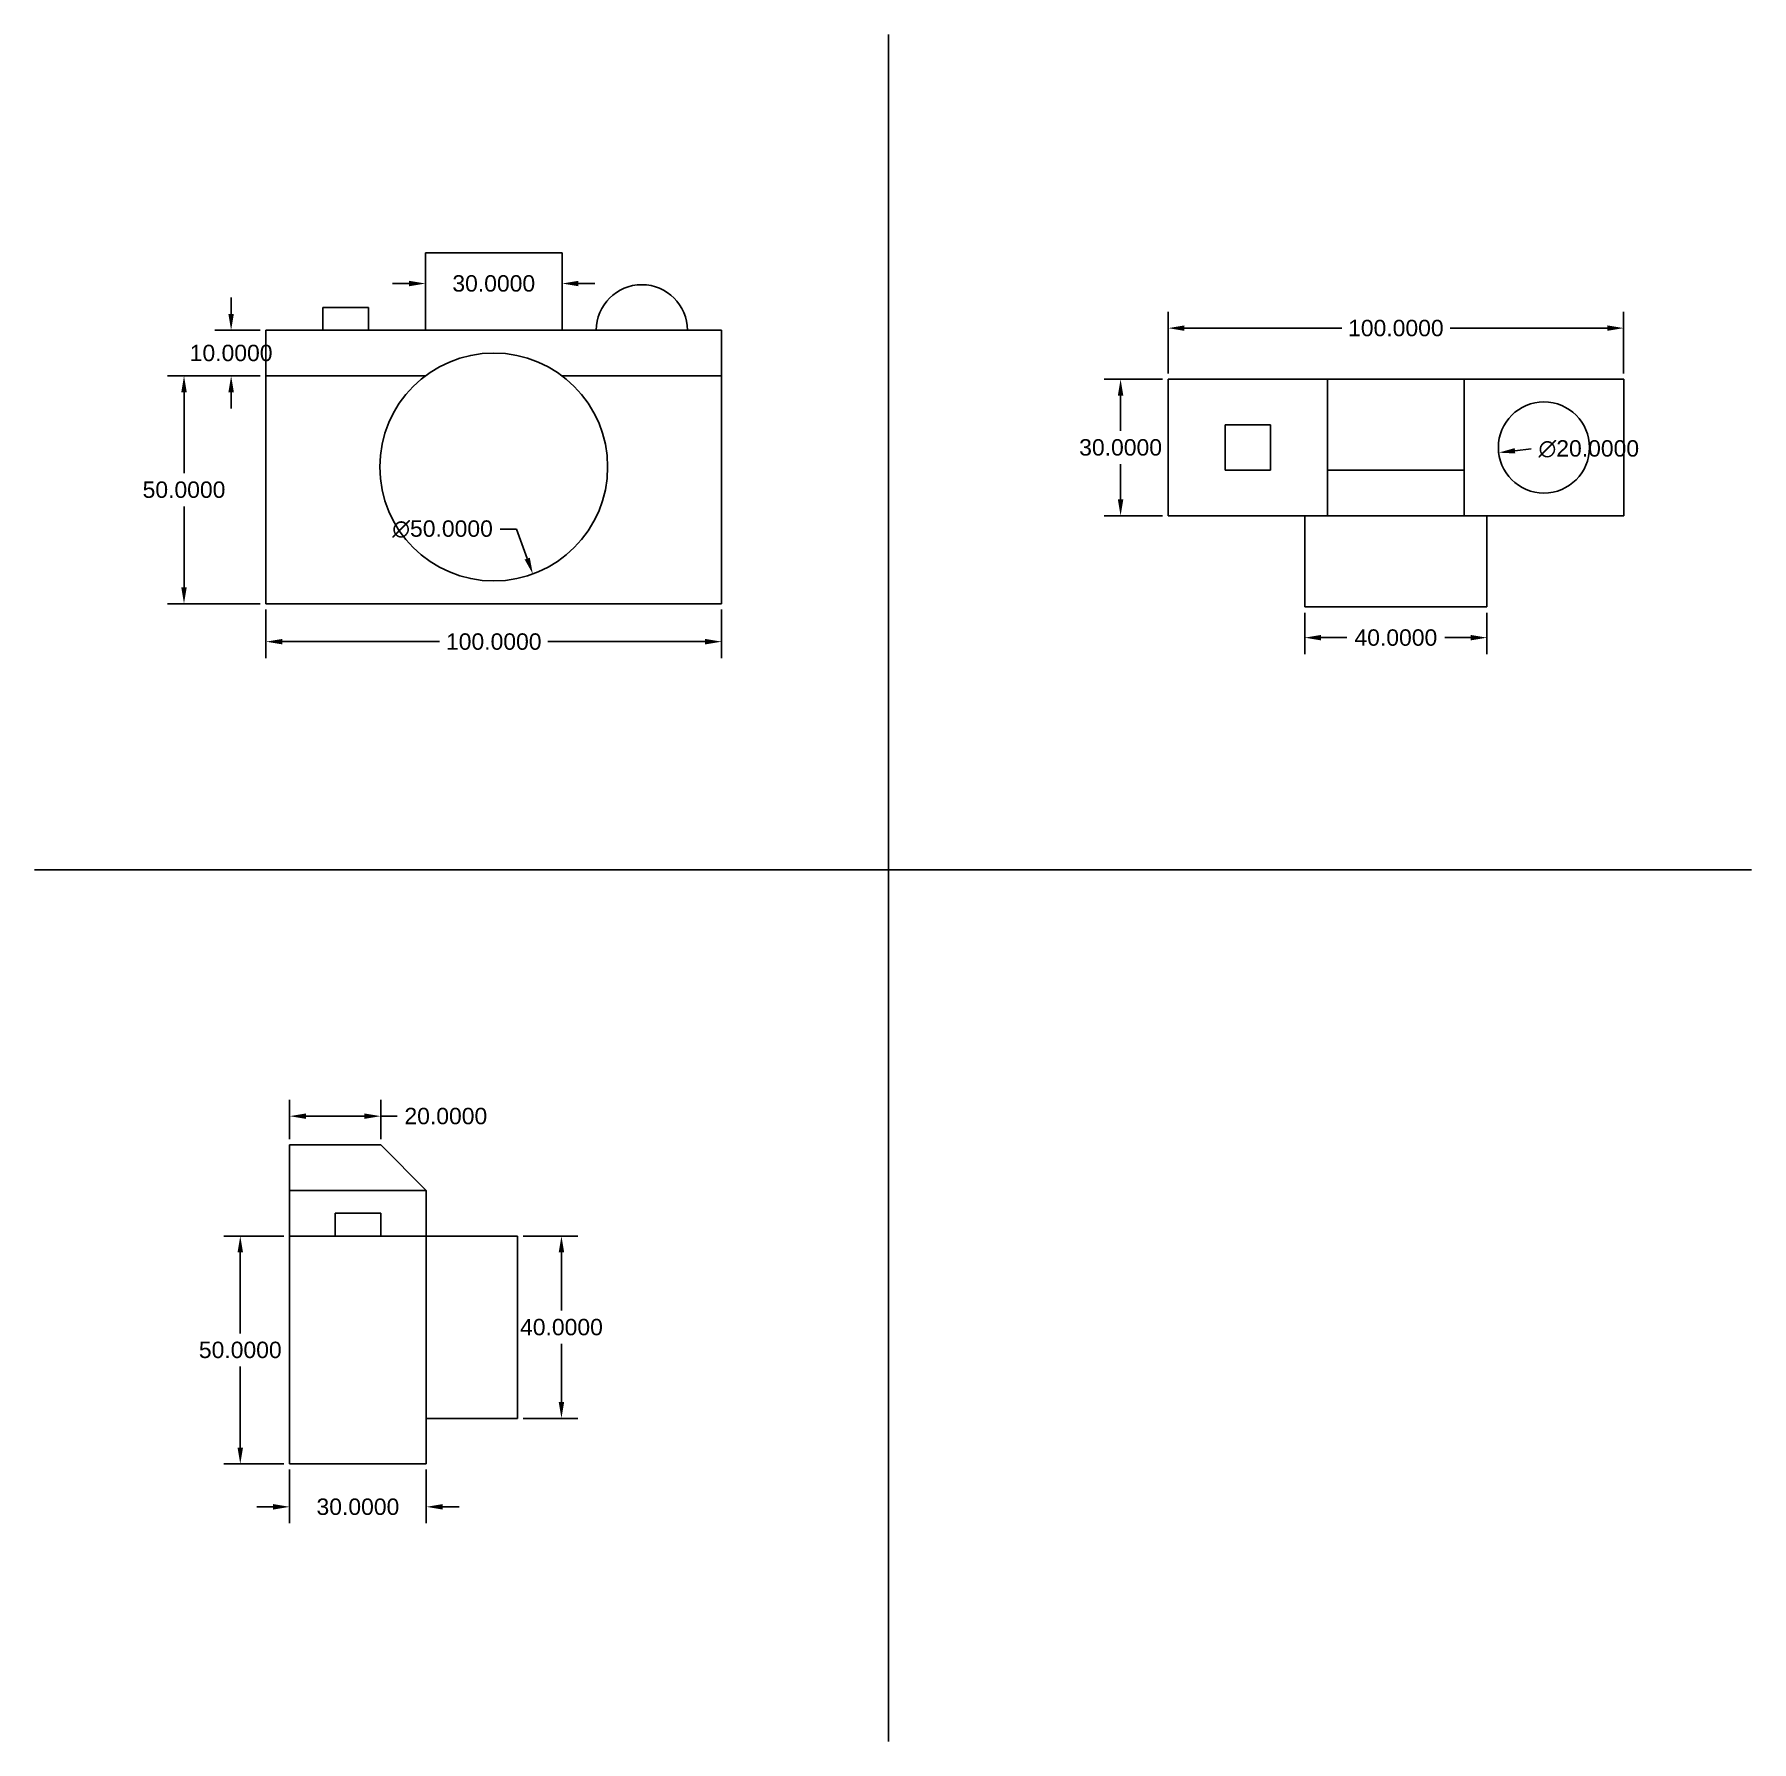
# Model space of a CAD drawing. Header units: inches. Extents: x 563 to 2671, y 1000 to 1375.
# Drawn here: x 563.4 to 940.4, y 1000 to 1374.6 of the extents above.
import ezdxf

# ---------------------------------------------------------------- set-up
doc = ezdxf.new("R2010")
doc.units = ezdxf.units.IN
doc.header["$MEASUREMENT"] = 0
doc.styles.get("Standard").update_dxf_attribs({"font": 'arial.ttf'})
doc.dimstyles.get("Standard").update_dxf_attribs({"dimscale": 20, "dimtxt": 0.18, "dimasz": 0.18, "dimexe": 0.18, "dimexo": 0.0625, "dimgap": 0.09, "dimtad": 0, "dimtih": 1, "dimtoh": 1, "dimdec": 4, "dimzin": 0, "dimdsep": 46, "dimtxsty": 'Standard', "dimcen": 0.09, "dimadec": 0, "dimazin": 0, "dimtfac": 1, "dimtdec": 4, "dimtofl": 0, "dimtmove": 0, "dimatfit": 3, "dimfxl": 1, "dimtolj": 1, "dimtzin": 0, "dimarcsym": 0})

# ---------------------------------------------------------------- blocks, each defined once
blk = doc.blocks.new('*D4')
at = {"color": 0, "lineweight": -2, "transparency": 16777216}
for p, q in [((614.26, 1248.45), (614.26, 1237.77)), ((714.26, 1248.45), (714.26, 1237.77)), ((617.86, 1241.37), (652.37, 1241.37)), ((710.66, 1241.37), (676.15, 1241.37))]:
    blk.add_line(p, q, dxfattribs=at)
at = {"color": 0, "transparency": 16777216}
for points in [[(617.86, 1241.97), (617.86, 1240.77), (614.26, 1241.37)], [(710.66, 1241.97), (710.66, 1240.77), (714.26, 1241.37)]]:
    blk.add_solid(points, dxfattribs=at)
at = {"layer": 'Defpoints', "color": 0, "transparency": 16777216}
for p in [(614.26, 1249.7), (714.26, 1249.7), (714.26, 1241.37)]:
    blk.add_point(p, dxfattribs=at)
at = {"color": 0, "transparency": 16777216, "insert": (664.26, 1241.37), "char_height": 3.6, "attachment_point": 5}
blk.add_mtext('\\A1;100.0000', dxfattribs=at)
blk = doc.blocks.new('*D5')
at = {"color": 0, "lineweight": -2, "transparency": 16777216}
for p, q in [((606.61, 1313.3), (606.61, 1316.9)), ((613.01, 1309.7), (603.01, 1309.7)), ((613.01, 1299.7), (603.01, 1299.7)), ((606.61, 1296.1), (606.61, 1292.5))]:
    blk.add_line(p, q, dxfattribs=at)
at = {"color": 0, "transparency": 16777216}
for points in [[(606.01, 1313.3), (607.21, 1313.3), (606.61, 1309.7)], [(606.01, 1296.1), (607.21, 1296.1), (606.61, 1299.7)]]:
    blk.add_solid(points, dxfattribs=at)
at = {"layer": 'Defpoints', "color": 0, "transparency": 16777216}
for p in [(614.26, 1309.7), (606.61, 1299.7), (614.26, 1299.7)]:
    blk.add_point(p, dxfattribs=at)
at = {"color": 0, "transparency": 16777216, "insert": (606.61, 1304.7), "char_height": 3.6, "attachment_point": 5}
blk.add_mtext('\\A1;10.0000', dxfattribs=at)
blk = doc.blocks.new('*D6')
at = {"color": 0, "lineweight": -2, "transparency": 16777216}
for p, q in [((613.01, 1299.7), (592.67, 1299.7)), ((596.27, 1296.1), (596.27, 1278.34)), ((596.27, 1253.3), (596.27, 1271.06)), ((613.01, 1249.7), (592.67, 1249.7))]:
    blk.add_line(p, q, dxfattribs=at)
at = {"color": 0, "transparency": 16777216}
for points in [[(595.67, 1296.1), (596.87, 1296.1), (596.27, 1299.7)], [(595.67, 1253.3), (596.87, 1253.3), (596.27, 1249.7)]]:
    blk.add_solid(points, dxfattribs=at)
at = {"layer": 'Defpoints', "color": 0, "transparency": 16777216}
for p in [(614.26, 1299.7), (596.27, 1249.7), (614.26, 1249.7)]:
    blk.add_point(p, dxfattribs=at)
at = {"color": 0, "transparency": 16777216, "insert": (596.27, 1274.7), "char_height": 3.6, "attachment_point": 5}
blk.add_mtext('\\A1;50.0000', dxfattribs=at)
blk = doc.blocks.new('*D7')
at = {"color": 0, "lineweight": -2, "transparency": 16777216}
for p, q in [((665.64, 1266.07), (669.24, 1266.07)), ((669.24, 1266.07), (671.61, 1259.6))]:
    blk.add_line(p, q, dxfattribs=at)
at = {"color": 0, "transparency": 16777216}
blk.add_solid([(672.17, 1259.8), (671.04, 1259.39), (672.84, 1256.22)], dxfattribs=at)
at = {"layer": 'Defpoints', "color": 0, "transparency": 16777216}
for p in [(655.68, 1303.18), (672.84, 1256.22)]:
    blk.add_point(p, dxfattribs=at)
at = {"color": 0, "transparency": 16777216, "insert": (653.02, 1266.07), "char_height": 3.6, "attachment_point": 5}
blk.add_mtext('\\A1;∅50.0000', dxfattribs=at)
blk = doc.blocks.new('*D8')
at = {"color": 0, "lineweight": -2, "transparency": 16777216}
for p, q in [((649.26, 1325.45), (649.26, 1316.36)), ((679.26, 1325.45), (679.26, 1316.36)), ((645.66, 1319.96), (642.06, 1319.96)), ((682.86, 1319.96), (686.46, 1319.96))]:
    blk.add_line(p, q, dxfattribs=at)
at = {"color": 0, "transparency": 16777216}
for points in [[(645.66, 1320.56), (645.66, 1319.36), (649.26, 1319.96)], [(682.86, 1320.56), (682.86, 1319.36), (679.26, 1319.96)]]:
    blk.add_solid(points, dxfattribs=at)
at = {"layer": 'Defpoints', "color": 0, "transparency": 16777216}
for p in [(649.26, 1326.7), (679.26, 1326.7), (679.26, 1319.96)]:
    blk.add_point(p, dxfattribs=at)
at = {"color": 0, "transparency": 16777216, "insert": (664.26, 1319.96), "char_height": 3.6, "attachment_point": 5}
blk.add_mtext('\\A1;30.0000', dxfattribs=at)
blk = doc.blocks.new('*D9')
at = {"color": 0, "lineweight": -2, "transparency": 16777216}
for p, q in [((812.27, 1300.23), (812.27, 1313.77)), ((912.27, 1300.23), (912.27, 1313.77)), ((815.87, 1310.17), (850.38, 1310.17)), ((908.67, 1310.17), (874.17, 1310.17))]:
    blk.add_line(p, q, dxfattribs=at)
at = {"color": 0, "transparency": 16777216}
for points in [[(815.87, 1310.77), (815.87, 1309.57), (812.27, 1310.17)], [(908.67, 1310.77), (908.67, 1309.57), (912.27, 1310.17)]]:
    blk.add_solid(points, dxfattribs=at)
at = {"layer": 'Defpoints', "color": 0, "transparency": 16777216}
for p in [(912.27, 1310.17), (812.27, 1298.98), (912.27, 1298.98)]:
    blk.add_point(p, dxfattribs=at)
at = {"color": 0, "transparency": 16777216, "insert": (862.27, 1310.17), "char_height": 3.6, "attachment_point": 5}
blk.add_mtext('\\A1;100.0000', dxfattribs=at)
blk = doc.blocks.new('*D10')
at = {"color": 0, "lineweight": -2, "transparency": 16777216}
blk.add_line((891.99, 1283.66), (888.41, 1283.26), dxfattribs=at)
at = {"color": 0, "transparency": 16777216}
blk.add_solid([(888.35, 1283.85), (888.48, 1282.66), (884.84, 1282.85)], dxfattribs=at)
at = {"layer": 'Defpoints', "color": 0, "transparency": 16777216}
for p in [(884.84, 1282.85), (904.71, 1285.11)]:
    blk.add_point(p, dxfattribs=at)
at = {"color": 0, "transparency": 16777216, "insert": (904.62, 1283.66), "char_height": 3.6, "attachment_point": 5}
blk.add_mtext('\\A1;∅20.0000', dxfattribs=at)
blk = doc.blocks.new('*D11')
at = {"color": 0, "lineweight": -2, "transparency": 16777216}
for p, q in [((842.27, 1247.73), (842.27, 1238.65)), ((882.27, 1247.73), (882.27, 1238.65)), ((845.87, 1242.25), (851.54, 1242.25)), ((878.67, 1242.25), (873.01, 1242.25))]:
    blk.add_line(p, q, dxfattribs=at)
at = {"color": 0, "transparency": 16777216}
for points in [[(845.87, 1242.85), (845.87, 1241.65), (842.27, 1242.25)], [(878.67, 1242.85), (878.67, 1241.65), (882.27, 1242.25)]]:
    blk.add_solid(points, dxfattribs=at)
at = {"layer": 'Defpoints', "color": 0, "transparency": 16777216}
for p in [(842.27, 1248.98), (882.27, 1248.98), (882.27, 1242.25)]:
    blk.add_point(p, dxfattribs=at)
at = {"color": 0, "transparency": 16777216, "insert": (862.27, 1242.25), "char_height": 3.6, "attachment_point": 5}
blk.add_mtext('\\A1;40.0000', dxfattribs=at)
blk = doc.blocks.new('*D12')
at = {"color": 0, "lineweight": -2, "transparency": 16777216}
for p, q in [((811.02, 1298.98), (798.25, 1298.98)), ((801.85, 1295.38), (801.85, 1287.62)), ((801.85, 1272.58), (801.85, 1280.34)), ((811.02, 1268.98), (798.25, 1268.98))]:
    blk.add_line(p, q, dxfattribs=at)
at = {"color": 0, "transparency": 16777216}
for points in [[(801.25, 1295.38), (802.45, 1295.38), (801.85, 1298.98)], [(801.25, 1272.58), (802.45, 1272.58), (801.85, 1268.98)]]:
    blk.add_solid(points, dxfattribs=at)
at = {"layer": 'Defpoints', "color": 0, "transparency": 16777216}
for p in [(812.27, 1298.98), (801.85, 1268.98), (812.27, 1268.98)]:
    blk.add_point(p, dxfattribs=at)
at = {"color": 0, "transparency": 16777216, "insert": (801.85, 1283.98), "char_height": 3.6, "attachment_point": 5}
blk.add_mtext('\\A1;30.0000', dxfattribs=at)
blk = doc.blocks.new('*D13')
at = {"color": 0, "lineweight": -2, "transparency": 16777216}
for p, q in [((618.19, 1110.94), (605.02, 1110.94)), ((608.62, 1107.34), (608.62, 1089.58)), ((608.62, 1064.54), (608.62, 1082.3)), ((618.19, 1060.94), (605.02, 1060.94))]:
    blk.add_line(p, q, dxfattribs=at)
at = {"color": 0, "transparency": 16777216}
for points in [[(608.02, 1107.34), (609.22, 1107.34), (608.62, 1110.94)], [(608.02, 1064.54), (609.22, 1064.54), (608.62, 1060.94)]]:
    blk.add_solid(points, dxfattribs=at)
at = {"layer": 'Defpoints', "color": 0, "transparency": 16777216}
for p in [(619.44, 1110.94), (608.62, 1060.94), (619.44, 1060.94)]:
    blk.add_point(p, dxfattribs=at)
at = {"color": 0, "transparency": 16777216, "insert": (608.62, 1085.94), "char_height": 3.6, "attachment_point": 5}
blk.add_mtext('\\A1;50.0000', dxfattribs=at)
blk = doc.blocks.new('*D14')
at = {"color": 0, "lineweight": -2, "transparency": 16777216}
for p, q in [((670.69, 1110.94), (682.72, 1110.94)), ((679.12, 1107.34), (679.12, 1094.58)), ((679.12, 1074.54), (679.12, 1087.3)), ((670.69, 1070.94), (682.72, 1070.94))]:
    blk.add_line(p, q, dxfattribs=at)
at = {"color": 0, "transparency": 16777216}
for points in [[(678.52, 1107.34), (679.72, 1107.34), (679.12, 1110.94)], [(678.52, 1074.54), (679.72, 1074.54), (679.12, 1070.94)]]:
    blk.add_solid(points, dxfattribs=at)
at = {"layer": 'Defpoints', "color": 0, "transparency": 16777216}
for p in [(669.44, 1110.94), (669.44, 1070.94), (679.12, 1070.94)]:
    blk.add_point(p, dxfattribs=at)
at = {"color": 0, "transparency": 16777216, "insert": (679.12, 1090.94), "char_height": 3.6, "attachment_point": 5}
blk.add_mtext('\\A1;40.0000', dxfattribs=at)
blk = doc.blocks.new('*D15')
at = {"color": 0, "lineweight": -2, "transparency": 16777216}
for p, q in [((619.44, 1132.19), (619.44, 1140.85)), ((639.44, 1132.19), (639.44, 1140.85)), ((623.04, 1137.25), (635.84, 1137.25)), ((639.44, 1137.25), (643.04, 1137.25))]:
    blk.add_line(p, q, dxfattribs=at)
at = {"color": 0, "transparency": 16777216}
for points in [[(623.04, 1137.85), (623.04, 1136.65), (619.44, 1137.25)], [(635.84, 1137.85), (635.84, 1136.65), (639.44, 1137.25)]]:
    blk.add_solid(points, dxfattribs=at)
at = {"layer": 'Defpoints', "color": 0, "transparency": 16777216}
for p in [(639.44, 1137.25), (619.44, 1130.94), (639.44, 1130.94)]:
    blk.add_point(p, dxfattribs=at)
at = {"color": 0, "transparency": 16777216, "insert": (653.74, 1137.25), "char_height": 3.6, "attachment_point": 5}
blk.add_mtext('\\A1;20.0000', dxfattribs=at)
blk = doc.blocks.new('*D16')
at = {"color": 0, "lineweight": -2, "transparency": 16777216}
for p, q in [((619.44, 1059.69), (619.44, 1047.92)), ((649.44, 1059.69), (649.44, 1047.92)), ((615.84, 1051.52), (612.24, 1051.52)), ((653.04, 1051.52), (656.64, 1051.52))]:
    blk.add_line(p, q, dxfattribs=at)
at = {"color": 0, "transparency": 16777216}
for points in [[(615.84, 1052.12), (615.84, 1050.92), (619.44, 1051.52)], [(653.04, 1052.12), (653.04, 1050.92), (649.44, 1051.52)]]:
    blk.add_solid(points, dxfattribs=at)
at = {"layer": 'Defpoints', "color": 0, "transparency": 16777216}
for p in [(619.44, 1060.94), (649.44, 1060.94), (649.44, 1051.52)]:
    blk.add_point(p, dxfattribs=at)
at = {"color": 0, "transparency": 16777216, "insert": (634.44, 1051.52), "char_height": 3.6, "attachment_point": 5}
blk.add_mtext('\\A1;30.0000', dxfattribs=at)

msp = doc.modelspace()

# ---------------------------------------------------------------- linework, layer by layer
for p, q in [((750.90069, 1374.63475), (750.90069, 999.99653)), ((649.26067, 1309.69871), (649.26067, 1326.69871)), ((649.26067, 1326.69871), (679.26067, 1326.69871)), ((679.26067, 1309.69871), (679.26067, 1326.69871)), ((631.76067, 1314.69871), (626.76067, 1314.69871)), ((626.76067, 1314.69871), (626.76067, 1309.69871)), ((631.76067, 1314.69871), (636.76067, 1314.69871)), ((636.76067, 1314.69871), (636.76067, 1309.69871)), ((614.26067, 1249.69871), (614.26067, 1309.69871)), ((614.26067, 1309.69871), (714.26067, 1309.69871)), ((614.26067, 1309.69871), (614.26067, 1299.69871)), ((714.26067, 1309.69871), (714.26067, 1249.69871)), ((714.26067, 1309.69871), (714.26067, 1299.69871)), ((649.26067, 1299.69871), (614.26067, 1299.69871)), ((714.26067, 1299.69871), (679.26067, 1299.69871)), ((912.27397, 1298.98072), (812.27397, 1298.98072)), ((812.27397, 1298.98072), (812.27397, 1268.98072)), ((847.27397, 1268.98072), (847.27397, 1298.98072)), ((877.27397, 1268.98072), (877.27397, 1298.98072)), ((912.27397, 1268.98072), (912.27397, 1298.98072)), ((829.77397, 1288.98072), (824.77397, 1288.98072)), ((824.77397, 1288.98072), (824.77397, 1278.98072)), ((834.77397, 1288.98072), (829.77397, 1288.98072)), ((834.77397, 1278.98072), (834.77397, 1288.98072)), ((824.77397, 1278.98072), (834.77397, 1278.98072)), ((877.27397, 1278.98072), (847.27397, 1278.98072)), ((877.27397, 1268.98072), (877.27397, 1278.98072)), ((812.27397, 1268.98072), (912.27397, 1268.98072)), ((842.27397, 1268.98072), (842.27397, 1248.98072)), ((912.27397, 1268.98072), (877.27397, 1268.98072)), ((882.27397, 1268.98072), (882.27397, 1248.98072)), ((614.26067, 1249.69871), (714.26067, 1249.69871)), ((882.27397, 1248.98072), (842.27397, 1248.98072)), ((563.41954, 1191.28007), (940.36578, 1191.28007)), ((619.4415, 1120.94099), (619.4415, 1130.94099)), ((619.4415, 1130.94099), (639.4415, 1130.94099)), ((619.4415, 1130.94099), (639.4415, 1130.94099)), ((649.4415, 1120.94099), (639.4415, 1130.94099)), ((619.4415, 1120.94099), (619.4415, 1060.94099)), ((649.4415, 1120.94099), (619.4415, 1120.94099)), ((619.4415, 1120.94099), (619.4415, 1110.94099)), ((619.4415, 1120.94099), (619.4415, 1120.94099)), ((649.4415, 1060.94099), (649.4415, 1120.94099)), ((634.4415, 1115.94099), (629.4415, 1115.94099)), ((629.4415, 1115.94099), (629.4415, 1110.94099)), ((634.4415, 1115.94099), (639.4415, 1115.94099)), ((639.4415, 1115.94099), (639.4415, 1110.94099)), ((619.4415, 1110.94099), (649.4415, 1110.94099)), ((649.4415, 1110.94099), (669.4415, 1110.94099)), ((669.4415, 1110.94099), (669.4415, 1070.94099)), ((649.4415, 1060.94099), (649.4415, 1070.94099)), ((649.4415, 1070.94099), (669.4415, 1070.94099)), ((619.4415, 1060.94099), (649.4415, 1060.94099))]:
    msp.add_line(p, q)
for centre, radius in [((664.26067, 1279.69871), 25), ((894.77397, 1283.98072), 10)]:
    msp.add_circle(centre, radius)
msp.add_arc((696.76067, 1309.69871), 10, 0, 180)

# ---------------------------------------------------------------- dimensions: what is measured, and where the dimension line sits
for base, p1, p2, picture, middle in [((679.26067, 1319.96216), (649.26067, 1326.69871), (679.26067, 1326.69871), '*D8', (664.26067, 1319.96216)), ((912.27397, 1310.16669), (812.27397, 1298.98072), (912.27397, 1298.98072), '*D9', (862.27397, 1310.16669)), ((714.26067, 1241.37296), (614.26067, 1249.69871), (714.26067, 1249.69871), '*D4', (664.26067, 1241.37296)), ((882.27397, 1242.24951), (842.27397, 1248.98072), (882.27397, 1248.98072), '*D11', (862.27397, 1242.24951)), ((639.4415, 1137.24503), (619.4415, 1130.94099), (639.4415, 1130.94099), '*D15', (653.73713, 1137.24503)), ((649.4415, 1051.52154), (619.4415, 1060.94099), (649.4415, 1060.94099), '*D16', (634.4415, 1051.52154))]:
    dim = msp.add_linear_dim(base=base, p1=p1, p2=p2, dimstyle='Standard')
    dim.commit()
    dim.dimension.update_dxf_attribs({"geometry": picture, "text_midpoint": middle})
for base, p1, p2, picture, middle in [((606.60575, 1299.69871), (614.26067, 1309.69871), (614.26067, 1299.69871), '*D5', (606.60575, 1304.69871)), ((596.26838, 1249.69871), (614.26067, 1299.69871), (614.26067, 1249.69871), '*D6', (596.26838, 1274.69871)), ((801.85332, 1268.98072), (812.27397, 1298.98072), (812.27397, 1268.98072), '*D12', (801.85332, 1283.98072)), ((608.61724, 1060.94099), (619.4415, 1110.94099), (619.4415, 1060.94099), '*D13', (608.61724, 1085.94099)), ((679.12023, 1070.94099), (669.4415, 1110.94099), (669.4415, 1070.94099), '*D14', (679.12023, 1090.94099))]:
    dim = msp.add_linear_dim(base=base, p1=p1, p2=p2, angle=90, dimstyle='Standard')
    dim.commit()
    dim.dimension.update_dxf_attribs({"geometry": picture, "text_midpoint": middle})
for p1, p2, picture, middle in [((655.68059, 1303.18023), (672.84075, 1256.21718), '*D7', (653.01735, 1266.06968)), ((904.71, 1285.10997), (884.83793, 1282.85147), '*D10', (891.99188, 1283.66453))]:
    dim = msp.add_diameter_dim_2p(p1=p1, p2=p2, dimstyle='Standard')
    dim.commit()
    dim.dimension.update_dxf_attribs({"geometry": picture, "text_midpoint": middle, "dimtype": 163})

doc.saveas('drawing.dxf')
